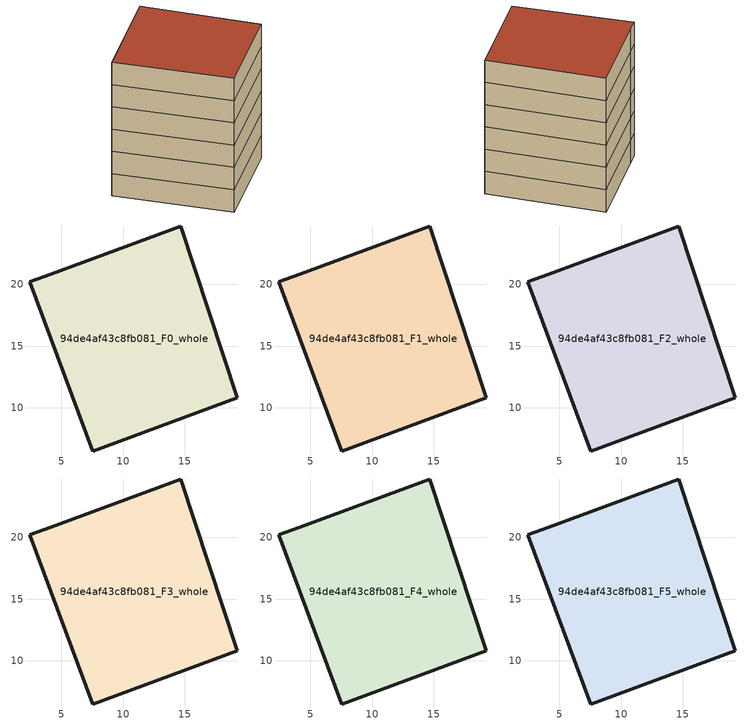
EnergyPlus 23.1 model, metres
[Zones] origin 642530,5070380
94de4af43c8fb081_F0_whole
 floor ground (EU_floor_Construction): 14.65,24.72 19.25,10.81 7.54,6.51 2.44,20.22 4.14,20.82 z0
 wall outside (EU_wall_Construction): 14.65,24.72 4.14,20.82 2.44,20.22 7.54,6.51 19.25,10.81 14.65,24.72 z0:3
94de4af43c8fb081_F1_whole
 floor to 94de4af43c8fb081_F0_whole (EU_floor_Construction): 14.65,24.72 19.25,10.81 7.54,6.51 2.44,20.22 4.14,20.82 z3
 wall outside (EU_wall_Construction): 14.65,24.72 4.14,20.82 2.44,20.22 7.54,6.51 19.25,10.81 14.65,24.72 z3:6
94de4af43c8fb081_F2_whole
 floor to 94de4af43c8fb081_F1_whole (EU_floor_Construction): 14.65,24.72 19.25,10.81 7.54,6.51 2.44,20.22 4.14,20.82 z6
 wall outside (EU_wall_Construction): 14.65,24.72 4.14,20.82 2.44,20.22 7.54,6.51 19.25,10.81 14.65,24.72 z6:9
94de4af43c8fb081_F3_whole
 floor to 94de4af43c8fb081_F2_whole (EU_floor_Construction): 14.65,24.72 19.25,10.81 7.54,6.51 2.44,20.22 4.14,20.82 z9
 wall outside (EU_wall_Construction): 14.65,24.72 4.14,20.82 2.44,20.22 7.54,6.51 19.25,10.81 14.65,24.72 z9:12
94de4af43c8fb081_F4_whole
 floor to 94de4af43c8fb081_F3_whole (EU_floor_Construction): 14.65,24.72 19.25,10.81 7.54,6.51 2.44,20.22 4.14,20.82 z12
 wall outside (EU_wall_Construction): 14.65,24.72 4.14,20.82 2.44,20.22 7.54,6.51 19.25,10.81 14.65,24.72 z12:15
94de4af43c8fb081_F5_whole
 floor to 94de4af43c8fb081_F4_whole (EU_floor_Construction): 14.65,24.72 19.25,10.81 7.54,6.51 2.44,20.22 4.14,20.82 z15
 wall outside (EU_wall_Construction): 14.65,24.72 4.14,20.82 2.44,20.22 7.54,6.51 19.25,10.81 14.65,24.72 z15:18
 roof outside (EU_roof_Construction): 19.25,10.81 14.65,24.72 4.14,20.82 2.44,20.22 7.54,6.51 z18
[Building]
EU S2 Campaign: North Axis=0; Terrain=City; Solar Distribution=FullExterior
[Site:Location]
Lyon-Bron: Latitude=45.75; Longitude=5; Time Zone=1; Elevation=198
[SizingPeriod:WeatherFileDays]
AnnualSizingPeriod: Begin Month=1; Begin Day of Month=1; End Month=12; End Day of Month=31; Day of Week for Start Day=Monday; Use Weather File Daylight Saving Period=No; Use Weather File Rain and Snow Indicators=No
[MATERIAL]
EU_InternalMass_Material: Roughness=MediumRough; Thickness=0.1; Conductivity=1; Density=1800; Specific Heat=900; Thermal Absorptance=0.9; Solar Absorptance=0.7; Visible Absorptance=0.7
[MATERIAL:NOMASS] Roughness=MediumRough; Thermal Absorptance=0.9; Solar Absorptance=0.7; Visible Absorptance=0.7
Name | Thermal Resistance
EU_wall_NoMass | 0.776494
EU_roof_NoMass | 0.486893
EU_floor_NoMass | 0.421597
[CONSTRUCTION]
EU_wall_Construction: EU_wall_NoMass
EU_roof_Construction: EU_roof_NoMass
EU_floor_Construction: EU_floor_NoMass
EU_InternalMass_Construction: EU_InternalMass_Material
[ZONE] Type=1; Multiplier=1; Ceiling Height=autocalculate; Volume=559.041; Floor Area=autocalculate; Part of Total Floor Area=Yes
94de4af43c8fb081_F0_whole; 94de4af43c8fb081_F1_whole; 94de4af43c8fb081_F2_whole; 94de4af43c8fb081_F3_whole; 94de4af43c8fb081_F4_whole; 94de4af43c8fb081_F5_whole
[INTERNALMASS] Construction=EU_InternalMass_Construction; Surface Area=186.347
Name | Zone or ZoneList
94de4af43c8fb081_F0_whole_EU_InternalMass | 94de4af43c8fb081_F0_whole
94de4af43c8fb081_F1_whole_EU_InternalMass | 94de4af43c8fb081_F1_whole
94de4af43c8fb081_F2_whole_EU_InternalMass | 94de4af43c8fb081_F2_whole
94de4af43c8fb081_F3_whole_EU_InternalMass | 94de4af43c8fb081_F3_whole
94de4af43c8fb081_F4_whole_EU_InternalMass | 94de4af43c8fb081_F4_whole
94de4af43c8fb081_F5_whole_EU_InternalMass | 94de4af43c8fb081_F5_whole
[OTHEREQUIPMENT] Fuel Type=Electricity; Design Level Calculation Method=Watts/Area; Power per Zone Floor Area=1; Fraction Latent=0; Fraction Radiant=0; Fraction Lost=0; Carbon Dioxide Generation Rate=0; EndUse Subcategory=EU_Step8_InternalGains
Name | Zone or ZoneList or Space or SpaceList | Schedule
EU_Step8_InternalGain_94de4af43c8fb081_F0_whole_f000 | 94de4af43c8fb081_F0_whole | EU_Step8_GainSchedule_94de4af43c8fb081_F0_whole_f000
EU_Step8_InternalGain_94de4af43c8fb081_F1_whole_f000 | 94de4af43c8fb081_F1_whole | EU_Step8_GainSchedule_94de4af43c8fb081_F1_whole_f000
EU_Step8_InternalGain_94de4af43c8fb081_F2_whole_f000 | 94de4af43c8fb081_F2_whole | EU_Step8_GainSchedule_94de4af43c8fb081_F2_whole_f000
EU_Step8_InternalGain_94de4af43c8fb081_F3_whole_f000 | 94de4af43c8fb081_F3_whole | EU_Step8_GainSchedule_94de4af43c8fb081_F3_whole_f000
EU_Step8_InternalGain_94de4af43c8fb081_F4_whole_f000 | 94de4af43c8fb081_F4_whole | EU_Step8_GainSchedule_94de4af43c8fb081_F4_whole_f000
EU_Step8_InternalGain_94de4af43c8fb081_F5_whole_f000 | 94de4af43c8fb081_F5_whole | EU_Step8_GainSchedule_94de4af43c8fb081_F5_whole_f000
[ZONEVENTILATION:DESIGNFLOWRATE] Schedule=EU_AlwaysOn; Design Flow Rate Calculation Method=AirChanges/Hour; Air Changes per Hour=0.693814; Ventilation Type=Natural; Fan Pressure Rise=0; Fan Total Efficiency=1; Constant Term Coefficient=1; Temperature Term Coefficient=0; Velocity Term Coefficient=0; Velocity Squared Term Coefficient=0; Minimum Indoor Temperature=-100; Maximum Indoor Temperature=100; Delta Temperature=-100; Minimum Outdoor Temperature=-100; Maximum Outdoor Temperature=100; Maximum Wind Speed=40
Name | Zone or ZoneList or Space or SpaceList
EU_ConstantAir_94de4af43c8fb081_F0_whole | 94de4af43c8fb081_F0_whole
EU_ConstantAir_94de4af43c8fb081_F1_whole | 94de4af43c8fb081_F1_whole
EU_ConstantAir_94de4af43c8fb081_F2_whole | 94de4af43c8fb081_F2_whole
EU_ConstantAir_94de4af43c8fb081_F3_whole | 94de4af43c8fb081_F3_whole
EU_ConstantAir_94de4af43c8fb081_F4_whole | 94de4af43c8fb081_F4_whole
EU_ConstantAir_94de4af43c8fb081_F5_whole | 94de4af43c8fb081_F5_whole
[HVACTEMPLATE:THERMOSTAT] Constant Heating Setpoint=20; Constant Cooling Setpoint=50
EU_HeatOnly_94de4af43c8fb081_F0_whole; EU_HeatOnly_94de4af43c8fb081_F1_whole; EU_HeatOnly_94de4af43c8fb081_F2_whole; EU_HeatOnly_94de4af43c8fb081_F3_whole; EU_HeatOnly_94de4af43c8fb081_F4_whole; EU_HeatOnly_94de4af43c8fb081_F5_whole
[HVACTEMPLATE:ZONE:IDEALLOADSAIRSYSTEM] System Availability Schedule=EU_AlwaysOn; Maximum Heating Supply Air Temperature=50; Minimum Cooling Supply Air Temperature=13; Maximum Heating Supply Air Humidity Ratio=0.0156; Minimum Cooling Supply Air Humidity Ratio=0.0077; Heating Limit=NoLimit; Cooling Limit=NoLimit; Heating Availability Schedule=EU_AlwaysOn; Cooling Availability Schedule=EU_CoolingOff; Dehumidification Control Type=ConstantSensibleHeatRatio; Cooling Sensible Heat Ratio=0.7; Dehumidification Setpoint=60; Humidification Control Type=None; Humidification Setpoint=30; Outdoor Air Method=None; Outdoor Air Flow Rate per Person=0.00944; Outdoor Air Flow Rate per Zone Floor Area=0; Outdoor Air Flow Rate per Zone=0; Demand Controlled Ventilation Type=None; Outdoor Air Economizer Type=NoEconomizer; Heat Recovery Type=None; Sensible Heat Recovery Effectiveness=0.7; Latent Heat Recovery Effectiveness=0.65
Name | Template Thermostat
94de4af43c8fb081_F0_whole | EU_HeatOnly_94de4af43c8fb081_F0_whole
94de4af43c8fb081_F1_whole | EU_HeatOnly_94de4af43c8fb081_F1_whole
94de4af43c8fb081_F2_whole | EU_HeatOnly_94de4af43c8fb081_F2_whole
94de4af43c8fb081_F3_whole | EU_HeatOnly_94de4af43c8fb081_F3_whole
94de4af43c8fb081_F4_whole | EU_HeatOnly_94de4af43c8fb081_F4_whole
94de4af43c8fb081_F5_whole | EU_HeatOnly_94de4af43c8fb081_F5_whole
[SIZING:ZONE] Zone Cooling Design Supply Air Temperature Input Method=SupplyAirTemperature; Zone Cooling Design Supply Air Temperature=13; Zone Heating Design Supply Air Temperature Input Method=SupplyAirTemperature; Zone Heating Design Supply Air Temperature=50; Zone Cooling Design Supply Air Humidity Ratio=0.008; Zone Heating Design Supply Air Humidity Ratio=0.008; Cooling Design Air Flow Method=DesignDay; Cooling Design Air Flow Rate=0; Cooling Minimum Air Flow per Zone Floor Area=0.000762; Cooling Minimum Air Flow=0; Cooling Minimum Air Flow Fraction=0.2; Heating Design Air Flow Method=DesignDay; Heating Design Air Flow Rate=0; Heating Maximum Air Flow per Zone Floor Area=0.002032; Heating Maximum Air Flow=0.141576; Heating Maximum Air Flow Fraction=0.3; Account for Dedicated Outdoor Air System=No; Dedicated Outdoor Air System Control Strategy=NeutralSupplyAir; Dedicated Outdoor Air Low Setpoint Temperature for Design=autosize; Dedicated Outdoor Air High Setpoint Temperature for Design=autosize; Zone Load Sizing Method=Sensible Load Only No Latent Load; Zone Latent Cooling Design Supply Air Humidity Ratio Input Method=HumidityRatioDifference; Zone Cooling Design Supply Air Humidity Ratio Difference=0.005; Zone Latent Heating Design Supply Air Humidity Ratio Input Method=HumidityRatioDifference; Zone Humidification Design Supply Air Humidity Ratio Difference=0.005
94de4af43c8fb081_F0_whole; 94de4af43c8fb081_F1_whole; 94de4af43c8fb081_F2_whole; 94de4af43c8fb081_F3_whole; 94de4af43c8fb081_F4_whole; 94de4af43c8fb081_F5_whole
[SCHEDULE:CONSTANT]
Name | Hourly Value
EU_AlwaysOn | 1
EU_CoolingOff | 0
[SCHEDULE:FILE] Column Number=1; Rows to Skip at Top=0; Number of Hours of Data=8760; Column Separator=Comma; Interpolate to Timestep=No; Minutes per Item=60; Adjust Schedule for Daylight Savings=Yes
Name | File
EU_Step8_GainSchedule_94de4af43c8fb081_F0_whole_f000 | C:\Users\o_iseri\Desktop\OpenUBEM\openubem\outputs\eu_evidence\EU-11\FR-LYO-HAUTCOEURPENTES\idfs\94de4af43c8fb081\94de4af43c8fb081_F0_whole_f000_gain.csv
EU_Step8_GainSchedule_94de4af43c8fb081_F1_whole_f000 | C:\Users\o_iseri\Desktop\OpenUBEM\openubem\outputs\eu_evidence\EU-11\FR-LYO-HAUTCOEURPENTES\idfs\94de4af43c8fb081\94de4af43c8fb081_F1_whole_f000_gain.csv
EU_Step8_GainSchedule_94de4af43c8fb081_F2_whole_f000 | C:\Users\o_iseri\Desktop\OpenUBEM\openubem\outputs\eu_evidence\EU-11\FR-LYO-HAUTCOEURPENTES\idfs\94de4af43c8fb081\94de4af43c8fb081_F2_whole_f000_gain.csv
EU_Step8_GainSchedule_94de4af43c8fb081_F3_whole_f000 | C:\Users\o_iseri\Desktop\OpenUBEM\openubem\outputs\eu_evidence\EU-11\FR-LYO-HAUTCOEURPENTES\idfs\94de4af43c8fb081\94de4af43c8fb081_F3_whole_f000_gain.csv
EU_Step8_GainSchedule_94de4af43c8fb081_F4_whole_f000 | C:\Users\o_iseri\Desktop\OpenUBEM\openubem\outputs\eu_evidence\EU-11\FR-LYO-HAUTCOEURPENTES\idfs\94de4af43c8fb081\94de4af43c8fb081_F4_whole_f000_gain.csv
EU_Step8_GainSchedule_94de4af43c8fb081_F5_whole_f000 | C:\Users\o_iseri\Desktop\OpenUBEM\openubem\outputs\eu_evidence\EU-11\FR-LYO-HAUTCOEURPENTES\idfs\94de4af43c8fb081\94de4af43c8fb081_F5_whole_f000_gain.csv
